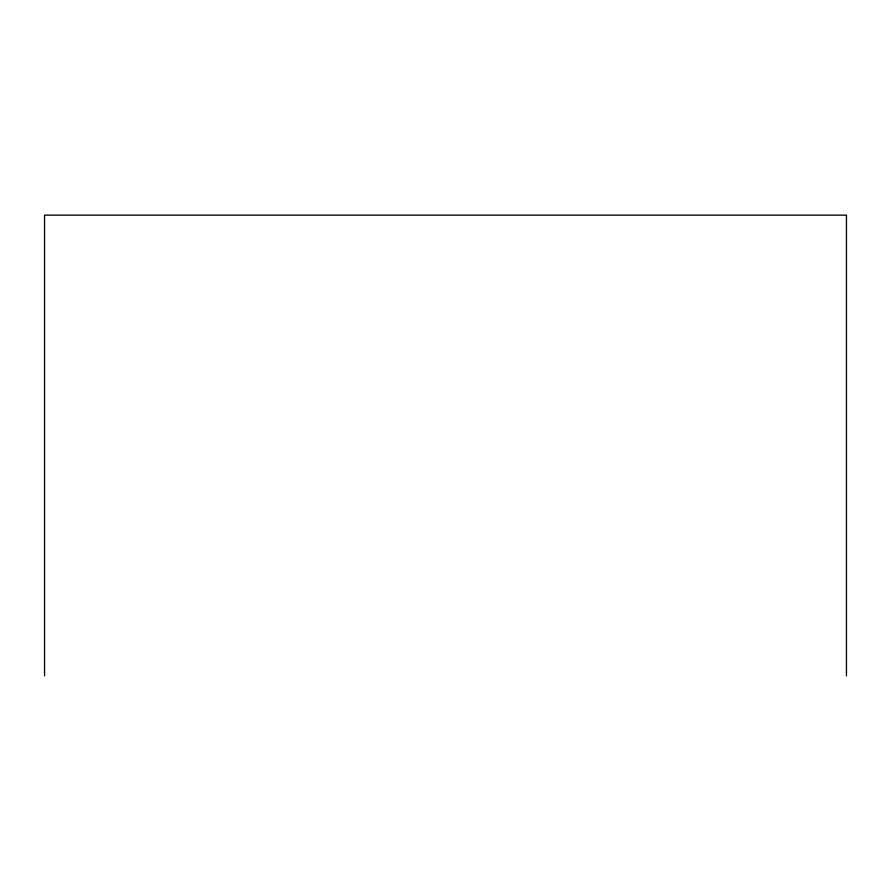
<?xml version="1.0" encoding="UTF-8"?>
<svg xmlns="http://www.w3.org/2000/svg" width="891" height="891" viewBox="0 0 891 891"><rect width="100%" height="100%" fill="white"/><g stroke="black" fill="none" stroke-linecap="round" stroke-linejoin="round"><path stroke-width="1.34" d="M846.45 675.857L846.45 215.143L44.55 215.143L44.55 675.857"/></g></svg>
